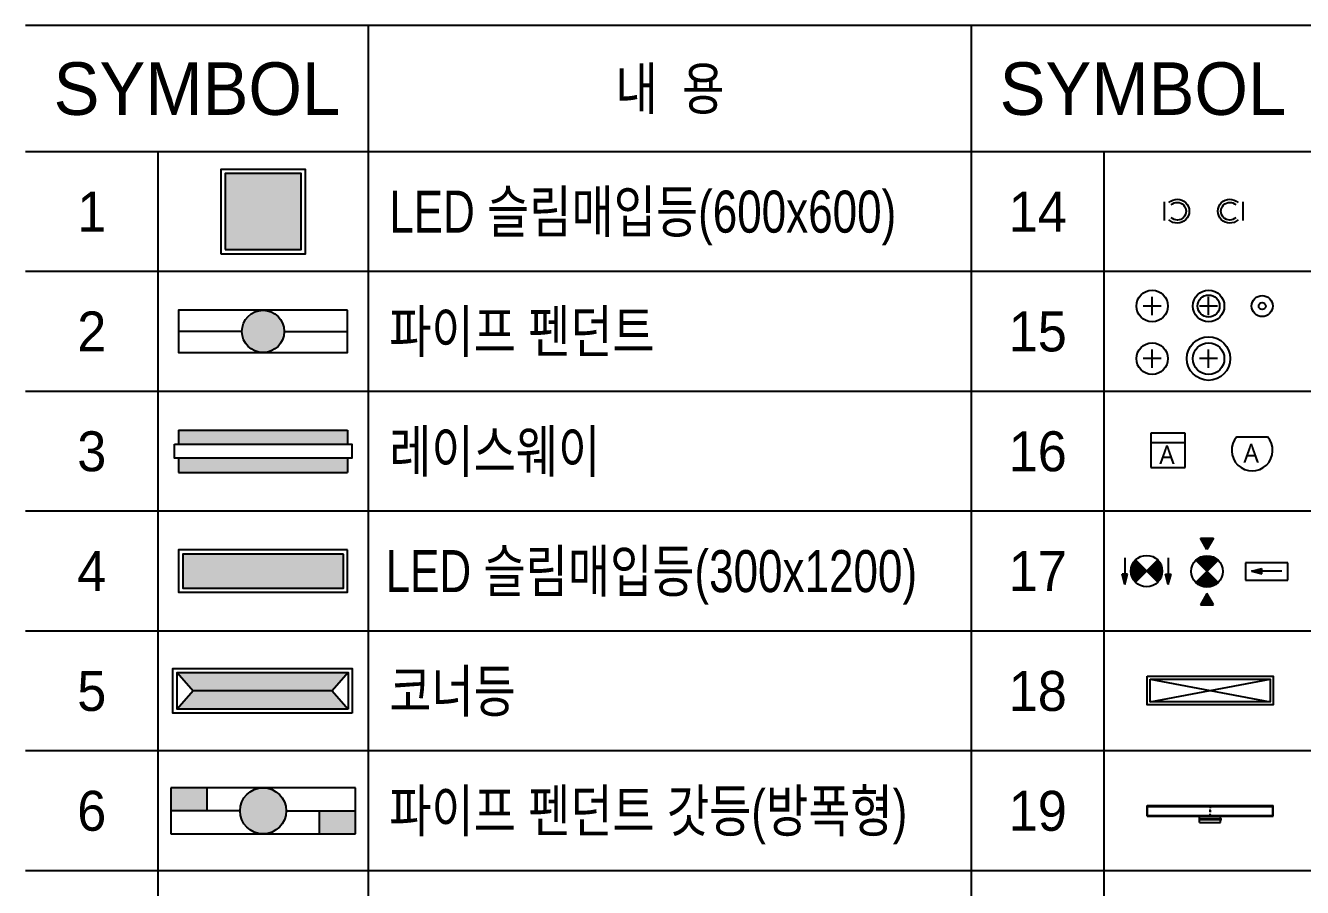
# Model space of a CAD drawing. Header units: millimetres. Extents: x 0 to 841, y 0 to 735.
# Drawn here: x 732.5 to 793.2, y 419.4 to 460.3 of the extents above; entities that cross this region are included whole.
import ezdxf
from ezdxf.enums import TextEntityAlignment as Align

# ---------------------------------------------------------------- set-up
doc = ezdxf.new("R2010")
doc.units = ezdxf.units.MM
doc.linetypes.add('DIVIDE', pattern=[9.177632, 3.671053, -1.835526, 0, -1.835526, 0, -1.835526])
doc.layers.get('0').update_dxf_attribs({"linetype": 'CONTINUOUS'})
for name, color, linetype in [('------03 Lighting Fixture', 3, 'CONTINUOUS'), ('-----28 Race Way', 1, 'CONTINUOUS'), ('0-EX-통로', 6, 'CONTINUOUS'), ('0-MF-스프링클러', 7, 'CONTINUOUS'), ('600-01. 천장평면도(확대 평면도)$0$A-TEXT-NOTE', 7, 'CONTINUOUS'), ('72UPDOWN', 4, 'CONTINUOUS'), ('79-UPDN', 4, 'CONTINUOUS'), ('A-SYM', 7, 'CONTINUOUS'), ('A-TEXT-NOTE', 7, 'CONTINUOUS'), ('EF-A', 2, 'CONTINUOUS'), ('EX-통로', 6, 'CONTINUOUS'), ('EX-피난구', 6, 'CONTINUOUS'), ('IG-100 EQ', 7, 'CONTINUOUS'), ('IG-100 NZ1 AREA', 3, 'CONTINUOUS'), ('IG-100 NZ2 AREA', 3, 'CONTINUOUS'), ('M-EQ-Phase 1', 11, 'CONTINUOUS'), ('M-S-DIFF', 92, 'CONTINUOUS'), ('SP', 4, 'CONTINUOUS'), ('Sp-head', 81, 'CONTINUOUS'), ('상하향식-1', 2, 'CONTINUOUS'), ('상향식', 4, 'CONTINUOUS')]:
    doc.layers.add(name, color=color, linetype=linetype)
doc.styles.add('600-01. 천장평면도(확대 평면도)$0$Gtx', font='')
doc.styles.add('Gtx', font='')
doc.styles.add('맑은고딕', font='malgun.ttf')
doc.styles.get('600-01. 천장평면도(확대 평면도)$0$Gtx').set_extended_font_data('Dotum')
doc.styles.get('Gtx').set_extended_font_data('Dotum')

# ---------------------------------------------------------------- blocks, each defined once
blk = doc.blocks.new('Diff-LINE')
for p, q in [((-600, 160), (600, 160)), ((-600, 60), (-600, 160)), ((-600, 152.5), (600, 152.5)), ((-597, 67.5), (-597, 152.5)), ((597, 67.5), (597, 152.5)), ((600, 60), (600, 160)), ((-600, 67.5), (600, 67.5)), ((-600, 60), (600, 60)), ((-100, 35), (-100, 60)), ((100, 35), (-100, 35)), ((-100, 0), (-100, 25)), ((100, 25), (-100, 25)), ((-100, 0), (100, 0)), ((100, 35), (100, 60)), ((100, 0), (100, 25))]:
    blk.add_line(p, q)
at = {"color": 1, "linetype": 'DIVIDE'}
for p, q in [((0, 62.5), (0, 160)), ((0, 157.5), (0, 0))]:
    blk.add_line(p, q, dxfattribs=at)
for centre, start, end in [((-100, 30), 90, 270), ((100, 30), 270, 90)]:
    blk.add_arc(centre, 5, start, end)
blk = doc.blocks.new('EF-A(1)')
at = {"layer": 'EF-A'}
blk.add_line((-111.8, 100), (111.8, 100), dxfattribs=at)
blk.add_arc((0, 0), 150, 138.19323, 41.81391, dxfattribs=at)
at = {"layer": 'EF-A', "style": '맑은고딕'}
blk.add_text('A', height=137, dxfattribs=at).set_placement((-64.2, -89.2))
blk = doc.blocks.new('EF-A(3)')
at = {"layer": 'EF-A'}
for p, q in [((125, 125), (-125, 125)), ((-125, 125), (-125, -125)), ((125, -125), (125, 125)), ((125, 55), (-125, 55)), ((-125, -125), (125, -125))]:
    blk.add_line(p, q, dxfattribs=at)
at = {"layer": 'EF-A', "style": '맑은고딕'}
blk.add_text('A', height=137, dxfattribs=at).set_placement((-65, -100.8))
blk = doc.blocks.new('SPU1')
at = {"layer": 'SP', "color": 2}
for p, q in [((-0.692, 0), (0.692, 0)), ((0, 0.692), (0, -0.692))]:
    blk.add_line(p, q, dxfattribs=at)
at = {"layer": '상향식'}
blk.add_circle((0, 0), 1.2, dxfattribs=at)
blk = doc.blocks.new('SPU3')
at = {"layer": '72UPDOWN'}
blk.add_circle((0, 0), 1.2, dxfattribs=at)
at = {"layer": 'SP', "color": 2}
for p, q in [((-0.692, 0), (0.692, 0)), ((0, 0.692), (0, -0.692))]:
    blk.add_line(p, q, dxfattribs=at)
at = {"layer": '상하향식-1', "color": 2}
blk.add_circle((0, 0), 1.655, dxfattribs=at)
blk = doc.blocks.new('SPD1')
at = {"color": 2}
for p, q in [((-0.692, 0), (0.692, 0)), ((0, 0.692), (0, -0.692))]:
    blk.add_line(p, q, dxfattribs=at)
at = {"color": 4}
blk.add_circle((0, 0), 1.2, dxfattribs=at)
blk = doc.blocks.new('SPD3')
at = {"color": 2}
for p, q in [((-0.692, 0), (0.692, 0)), ((0, 0.692), (0, -0.692))]:
    blk.add_line(p, q, dxfattribs=at)
blk.add_circle((0, 0), 1.2, dxfattribs=at)
at = {"color": 4}
blk.add_circle((0, 0), 0.84, dxfattribs=at)
blk = doc.blocks.new('E18')
for points in [[(-366.8, 150), (-600, 150), (-600, 0), (-366.8, 0)], [(150, 0, 1), (-150, 0, 1)], [(600, 0), (366.8, 0), (366.8, -150), (600, -150)]]:
    blk.add_hatch(color=256).paths.add_polyline_path(points)
at = {"linetype": 'Continuous'}
for p, q in [((600, 150), (-600, 150)), ((-600, 150), (-600, -150)), ((600, -150), (600, 150)), ((-150, 0), (-600, 0)), ((150, 0), (600, 0)), ((-600, -150), (600, -150))]:
    blk.add_line(p, q, dxfattribs=at)
for p, q in [((-366.8, 150), (-366.8, 0)), ((150, 0), (177.9, 0)), ((366.8, -150), (366.8, 0)), ((0, -150), (0, -150))]:
    blk.add_line(p, q)
blk.add_circle((0, 0), 150, dxfattribs=at)
blk = doc.blocks.new('E16')
at = {"linetype": 'Continuous'}
h = blk.add_hatch(color=256, dxfattribs=at)
h.dxf.hatch_style = 1
h.paths.add_polyline_path([(570, -120), (570, 120), (-570, 120), (-570, -120)])
blk.add_lwpolyline([(600, 150), (-600, 150), (-600, -150), (600, -150)], close=True, dxfattribs=at)
at = {"color": 1, "linetype": 'Continuous'}
blk.add_lwpolyline([(570, 120), (-570, 120), (-570, -120), (570, -120)], close=True, dxfattribs=at)
blk = doc.blocks.new('E17')
h = blk.add_hatch(color=256)
h.paths.add_polyline_path([(600, 100), (-600, 100), (-600, 0), (600, 0)])
h.paths.add_polyline_path([(600, -100), (-600, -100), (-600, -200), (600, -200)])
for p, q in [((-600, 100), (600, 100)), ((-600, 100), (-600, 0)), ((600, 100), (600, 0)), ((600, 100), (600, 0)), ((-600, -100), (-600, -200)), ((600, -100), (600, -200)), ((-600, -200), (600, -200))]:
    blk.add_line(p, q)
blk = doc.blocks.new('D14')
at = {"linetype": 'Continuous'}
for p, q in [((-150, 0), (-600, 0)), ((150, 0), (600, 0))]:
    blk.add_line(p, q, dxfattribs=at)
blk.add_lwpolyline([(600, 150), (-600, 150), (-600, -150), (600, -150)], close=True, dxfattribs=at)
blk.add_circle((0, 0), 150, dxfattribs=at)
blk = doc.blocks.new('E14')
blk.add_hatch(color=256).paths.add_polyline_path([(-150, 0, 1), (150, 0, 1)])
blk.add_blockref('D14', (0, 0))
blk = doc.blocks.new('E21')
h = blk.add_hatch(color=256)
h.dxf.hatch_style = 1
h.paths.add_polyline_path([(-270, 270), (-270, -270), (270, -270), (270, 270)])
blk.add_lwpolyline([(-300, -300), (300, -300), (300, 300), (-300, 300)], close=True)
at = {"color": 1, "linetype": 'Continuous'}
blk.add_lwpolyline([(-270, -270), (270, -270), (270, 270), (-270, 270)], close=True, dxfattribs=at)
blk = doc.blocks.new('NZ1360(IG-100)')
at = {"layer": 'IG-100 EQ', "color": 2, "ltscale": 1000}
blk.add_line((90, -126), (-90, -126), dxfattribs=at)
for radius in [114, 84]:
    blk.add_arc((0, 0), radius, 316.2383, 223.7617, dxfattribs=at)
blk = doc.blocks.new('EX(3)')
at = {"layer": 'EX-통로'}
for p, q in [((-207, 126), (-233, 30)), ((-207, -126), (-207, 126)), ((-207, 126), (-181, 30)), ((207, 126), (181, 30)), ((207, 126), (233, 30)), ((207, -126), (207, 126)), ((-181, 30), (-233, 30)), ((-106, -106), (106, 106)), ((106, -106), (-106, 106)), ((181, 30), (233, 30))]:
    blk.add_line(p, q, dxfattribs=at)
at = {"layer": 'EX-통로', "const_width": 150}
for points in [[(-53, 53, 0.414214), (-53, -53, 1)], [(53, -53, 0.414214), (53, 53, 0.668179)]]:
    blk.add_lwpolyline(points, format="xyb", dxfattribs=at)
at = {"layer": 'EX-통로'}
blk.add_circle((0, 0), 150, dxfattribs=at)
for points in [[(-181, 30), (-207, 126), (-233, 30), (-207, 126)], [(181, 30), (207, 126), (233, 30), (207, 126)]]:
    blk.add_solid(points, dxfattribs=at)
blk = doc.blocks.new('EX(16)')
at = {"layer": 'EX-통로'}
h = blk.add_hatch(color=256, dxfattribs=at)
h.dxf.hatch_style = 1
h.paths.add_polyline_path([(-317, -62), (-210, 0), (-317, 62)])
h = blk.add_hatch(color=256, dxfattribs=at)
h.dxf.hatch_style = 1
h.paths.add_polyline_path([(317, -62), (210, 0), (317, 62)])
for p, q in [((-210, 0), (-317, 62)), ((-317, 62), (-317, -62)), ((-106, -106), (106, 106)), ((106, -106), (-106, 106)), ((210, 0), (317, 62)), ((317, 62), (317, -62)), ((-317, -62), (-210, 0)), ((317, -62), (210, 0))]:
    blk.add_line(p, q, dxfattribs=at)
at = {"layer": 'EX-통로', "const_width": 150}
for points in [[(-53, 53, 0.414214), (-53, -53, 1)], [(53, -53, 0.414214), (53, 53, 0.668179)]]:
    blk.add_lwpolyline(points, format="xyb", dxfattribs=at)
at = {"layer": 'EX-통로'}
blk.add_circle((0, 0), 150, dxfattribs=at)
blk = doc.blocks.new('A$Cda4cf008')
at = {"color": 0}
for p, q in [((20, 20), (812, 169)), ((20, 169), (812, 20))]:
    blk.add_line(p, q, dxfattribs=at)
for points in [[(0, 189), (832, 189), (832, 0), (0, 0)], [(20, 169), (812, 169), (812, 20), (20, 20)]]:
    blk.add_lwpolyline(points, close=True, dxfattribs=at)
blk = doc.blocks.new('EX(4)')
at = {"layer": '0-EX-통로'}
for p, q in [((300, 128), (-300, 128)), ((-300, 128), (-300, -122)), ((-216, 0), (216, 0)), ((71, 39), (71, -39)), ((216, 0), (71, 39)), ((216, 0), (71, -39)), ((300, -122), (300, 128)), ((-300, -122), (300, -122))]:
    blk.add_line(p, q, dxfattribs=at)
blk.add_solid([(71, 39), (216, 0), (71, -39), (216, 0)], dxfattribs=at)
blk = doc.blocks.new('SPD3-i')
at = {"layer": '0-MF-스프링클러', "color": 4, "ltscale": 3}
blk.add_circle((0, 0), 30, dxfattribs=at)
at = {"layer": '0-MF-스프링클러', "color": 9, "ltscale": 3}
blk.add_circle((0, 0), 10, dxfattribs=at)
blk = doc.blocks.new('nz2360(IG-100)')
at = {"layer": 'IG-100 EQ', "color": 42, "ltscale": 1000}
blk.add_line((90, -126), (-90, -126), dxfattribs=at)
for radius in [114, 84]:
    blk.add_arc((0, 0), radius, 316.2383, 223.7617, dxfattribs=at)
blk = doc.blocks.new('벽부 비상등')
h = blk.add_hatch(color=256)
h.dxf.hatch_style = 1
h.paths.add_polyline_path([(0, 488), (-127.8, 600.3), (-127.8, -600.3), (0, -488)])
h = blk.add_hatch(color=256)
h.dxf.hatch_style = 1
h.paths.add_polyline_path([(127.8, -600.3), (0, -488), (0, 488), (127.8, 600.3)])
at = {"color": 1}
for p, q in [((-127.8, 600.3), (0, 488)), ((0, 488), (127.8, 600.3)), ((0, -488), (0, 488)), ((-127.8, -600.3), (0, -488)), ((0, -488), (127.8, -600.3))]:
    blk.add_line(p, q, dxfattribs=at)
blk.add_lwpolyline([(157.5, -630), (157.5, 630), (-157.5, 630), (-157.5, -630)], close=True)
blk.add_lwpolyline([(127.8, -600.3), (127.8, 600.3), (-127.8, 600.3), (-127.8, -600.3)], close=True, dxfattribs=at)

msp = doc.modelspace()

# ---------------------------------------------------------------- linework, layer by layer
at = {"layer": '-----28 Race Way'}
msp.add_lwpolyline([(739.579, 440.433), (748.021, 440.433), (748.021, 439.763), (739.579, 439.763)], close=True, dxfattribs=at)
at = {"layer": 'A-SYM', "color": 1}
for p, q in [((822.5, 460.348), (732.5, 460.348)), ((748.8, 460.348), (748.8, 380.248)), ((777.5, 380.248), (777.5, 460.348)), ((822.5, 454.348), (732.5, 454.348)), ((738.8, 454.348), (738.8, 380.248)), ((783.8, 454.348), (783.8, 380.248)), ((822.5, 448.648), (732.5, 448.648)), ((822.5, 442.948), (732.5, 442.948)), ((822.5, 437.248), (732.5, 437.248)), ((822.5, 431.548), (732.5, 431.548)), ((822.5, 425.848), (732.5, 425.848)), ((822.5, 420.148), (732.5, 420.148))]:
    msp.add_line(p, q, dxfattribs=at)

# ---------------------------------------------------------------- block references
at = {"layer": '------03 Lighting Fixture'}
for name, p, xscale, yscale, zscale in [('E21', (743.8, 451.498), 0.0067, 0.0067, 0.0067), ('E14', (743.8, 445.798), 0.0067, 0.0067, 0.0067), ('E16', (743.8, 434.398), 0.0067, 0.0067, 0.0067), ('E18', (743.8, 422.998), 0.007313397998866517, 0.007313397998866517, 0.007313397998866517)]:
    msp.add_blockref(name, p, dxfattribs=dict(at, xscale=xscale, yscale=yscale, zscale=zscale))
at = {"layer": '------03 Lighting Fixture', "color": 3, "xscale": 0.0067, "yscale": 0.0067, "zscale": 0.0067}
msp.add_blockref('E17', (743.8, 440.433), dxfattribs=at)
at = {"layer": '------03 Lighting Fixture', "xscale": -0.006769553727109305, "yscale": 0.006769553727109305, "zscale": 0.00676955372710928, "rotation": 90}
msp.add_blockref('벽부 비상등', (743.777, 428.704), dxfattribs=at)
at = {"layer": '0-EX-통로', "xscale": 0.003333333333333332, "yscale": 0.003333333333333332, "zscale": 0.003333333333333332, "rotation": 180}
msp.add_blockref('EX(4)', (791.538, 434.393), dxfattribs=at)
at = {"layer": '79-UPDN', "xscale": 0.01666666666666667, "yscale": 0.01666666666666667, "zscale": 0.01666666666666667}
msp.add_blockref('SPD3-i', (791.324, 447.006), dxfattribs=at)
at = {"layer": 'EF-A', "xscale": 0.006500000000000001, "yscale": 0.006500000000000001, "zscale": 0.006500000000000001}
msp.add_blockref('EF-A(3)', (786.848, 440.141), dxfattribs=at)
at = {"layer": 'EF-A', "linetype": 'Continuous', "xscale": 0.006500000000000001, "yscale": 0.006500000000000001, "zscale": 0.006500000000000001}
msp.add_blockref('EF-A(1)', (790.848, 440.141), dxfattribs=at)
at = {"layer": 'EX-통로', "xscale": 0.004999999999999999, "yscale": 0.004999999999999999, "zscale": 0.004999999999999999, "rotation": 180}
msp.add_blockref('EX(3)', (785.824, 434.398), dxfattribs=at)
at = {"layer": 'EX-피난구', "xscale": 0.00500000000000004, "yscale": 0.00500000000000004, "zscale": 0.00500000000000004, "rotation": 90}
msp.add_blockref('EX(16)', (788.698, 434.382), dxfattribs=at)
at = {"layer": 'IG-100 NZ1 AREA', "xscale": -0.004999999999999999, "yscale": 0.004999999999999999, "zscale": 0.004999999999999999, "rotation": 270}
msp.add_blockref('NZ1360(IG-100)', (787.285, 451.518), dxfattribs=at)
at = {"layer": 'IG-100 NZ2 AREA', "xscale": -0.00500000000000003, "yscale": 0.00500000000000003, "zscale": 0.004999999999999999, "rotation": 90}
msp.add_blockref('nz2360(IG-100)', (789.785, 451.518), dxfattribs=at)
at = {"layer": 'M-EQ-Phase 1', "color": 140, "xscale": 0.007211538461538462, "yscale": 0.007211538461538462, "zscale": 0.007211538461538462}
msp.add_blockref('A$Cda4cf008', (785.848, 428.033), dxfattribs=at)
at = {"layer": 'M-S-DIFF', "xscale": 0.004999999999999999, "yscale": 0.004999999999999999, "zscale": 0.004999999999999999}
msp.add_blockref('Diff-LINE', (788.848, 422.442), dxfattribs=at)
at = {"layer": 'Sp-head', "xscale": 0.625, "yscale": 0.625, "zscale": 0.625, "rotation": 180}
for name, p in [('SPD1', (786.091, 447.006)), ('SPD3', (788.774, 447.006)), ('SPU1', (786.091, 444.506)), ('SPU3', (788.774, 444.506))]:
    msp.add_blockref(name, p, dxfattribs=at)

# ---------------------------------------------------------------- texts
at = {"layer": '600-01. 천장평면도(확대 평면도)$0$A-TEXT-NOTE', "style": '600-01. 천장평면도(확대 평면도)$0$Gtx', "width": 0.8}
msp.add_text('내  용', height=2, dxfattribs=at).set_placement((763.15, 457.348), align=Align.MIDDLE_CENTER)
for s, p in [('LED 슬림매입등(600x600)', (749.8, 451.498)), ('파이프 펜던트', (749.8, 445.798)), ('레이스웨이', (749.8, 440.098)), ('LED 슬림매입등(300x1200)', (749.627, 434.398)), ('코너등', (749.8, 428.698)), ('파이프 펜던트 갓등(방폭형)', (749.8, 422.998))]:
    msp.add_text(s, height=2, dxfattribs=at).set_placement(p, align=Align.MIDDLE_LEFT)
at = {"layer": 'A-TEXT-NOTE', "style": 'Gtx'}
for s, height, p in [('SYMBOL', 2.5, (740.65, 457.348)), ('SYMBOL', 2.5, (785.65, 457.348)), ('1', 1.9, (735.65, 451.498)), ('14', 1.9, (780.65, 451.498)), ('2', 1.9, (735.65, 445.798)), ('15', 1.9, (780.65, 445.798)), ('3', 1.9, (735.65, 440.098)), ('16', 1.9, (780.65, 440.098)), ('4', 1.9, (735.65, 434.398)), ('17', 1.9, (780.65, 434.398)), ('5', 1.9, (735.65, 428.698)), ('18', 1.9, (780.65, 428.698)), ('6', 1.9, (735.65, 422.998)), ('19', 1.9, (780.65, 422.998))]:
    msp.add_text(s, height=height, dxfattribs=at).set_placement(p, align=Align.MIDDLE_CENTER)

doc.saveas('drawing.dxf')
